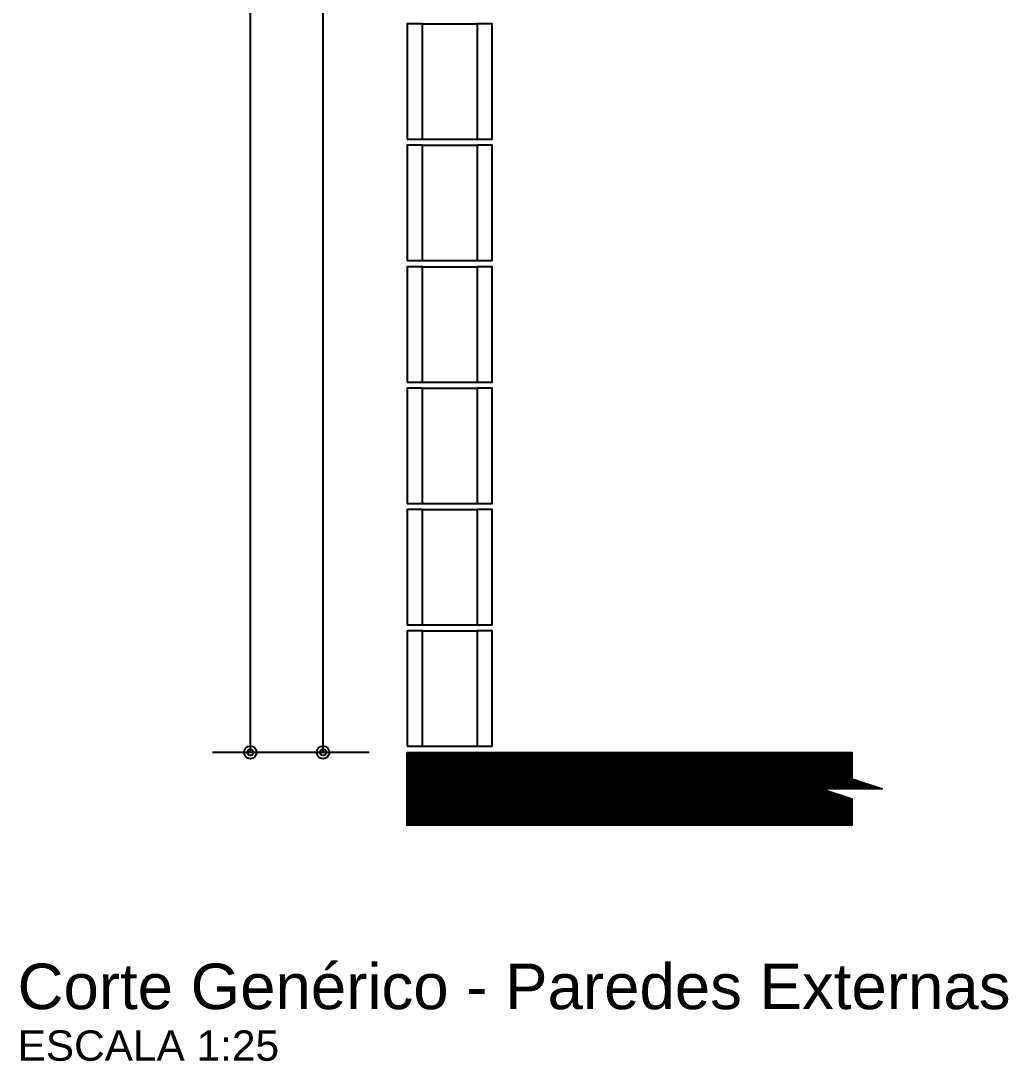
# Model space of a CAD drawing. Extents: x 0 to 119, y 0 to 84.
# Drawn here: x 17.96 to 24.47, y 18.77 to 25.62 of the extents above; entities that cross this region are included whole.
import ezdxf

# ---------------------------------------------------------------- set-up
doc = ezdxf.new("R2010")
doc.units = 0
doc.header["$MEASUREMENT"] = 0
for name, color, linetype in [('10', 252, 'CONTINUOUS'), ('24', 7, 'CONTINUOUS'), ('29', 9, 'CONTINUOUS'), ('32', 250, 'CONTINUOUS'), ('6', 178, 'CONTINUOUS')]:
    doc.layers.add(name, color=color, linetype=linetype)
doc.styles.add('TQS_ARIAL', font='arial.ttf')

msp = doc.modelspace()

# ---------------------------------------------------------------- linework, layer by layer
at = {"layer": '10', "color": 252, "linetype": 'Continuous'}
for p, q in [((20.604838, 25.600229), (20.964838, 25.600229)), ((20.604838, 24.840229), (20.964838, 24.840229)), ((20.604838, 24.800229), (20.964838, 24.800229)), ((20.604838, 24.040229), (20.964838, 24.040229)), ((20.604838, 24.000229), (20.964838, 24.000229)), ((20.604838, 23.240229), (20.964838, 23.240229)), ((20.604838, 23.200229), (20.964838, 23.200229)), ((20.604838, 23.200229), (20.964838, 23.200229)), ((20.604838, 22.440229), (20.964838, 22.440229)), ((20.604838, 22.400229), (20.964838, 22.400229)), ((20.604838, 21.640229), (20.964838, 21.640229)), ((20.604838, 21.600229), (20.964838, 21.600229)), ((20.604838, 20.840229), (20.964838, 20.840229))]:
    msp.add_line(p, q, dxfattribs=at)
for points in [[(20.504838, 24.840229), (20.604838, 24.840229), (20.604838, 25.600229), (20.504838, 25.600229), (20.504838, 24.840229)], [(20.964838, 24.840229), (21.064838, 24.840229), (21.064838, 25.600229), (20.964838, 25.600229), (20.964838, 24.840229)], [(20.504838, 24.040229), (20.604838, 24.040229), (20.604838, 24.800229), (20.504838, 24.800229), (20.504838, 24.040229)], [(20.964838, 24.040229), (21.064838, 24.040229), (21.064838, 24.800229), (20.964838, 24.800229), (20.964838, 24.040229)], [(20.504838, 23.240229), (20.604838, 23.240229), (20.604838, 24.000229), (20.504838, 24.000229), (20.504838, 23.240229)], [(20.964838, 23.240229), (21.064838, 23.240229), (21.064838, 24.000229), (20.964838, 24.000229), (20.964838, 23.240229)], [(20.504838, 22.440229), (20.604838, 22.440229), (20.604838, 23.200229), (20.504838, 23.200229), (20.504838, 22.440229)], [(20.964838, 22.440229), (21.064838, 22.440229), (21.064838, 23.200229), (20.964838, 23.200229), (20.964838, 22.440229)], [(20.504838, 21.640229), (20.604838, 21.640229), (20.604838, 22.400229), (20.504838, 22.400229), (20.504838, 21.640229)], [(20.964838, 21.640229), (21.064838, 21.640229), (21.064838, 22.400229), (20.964838, 22.400229), (20.964838, 21.640229)], [(20.504838, 20.840229), (20.604838, 20.840229), (20.604838, 21.600229), (20.504838, 21.600229), (20.504838, 20.840229)], [(20.964838, 20.840229), (21.064838, 20.840229), (21.064838, 21.600229), (20.964838, 21.600229), (20.964838, 20.840229)]]:
    msp.add_lwpolyline(points, dxfattribs=at)
at = {"layer": '29', "color": 9, "linetype": 'Continuous'}
for p, q in [((20.504838, 20.320229), (20.984077, 20.800229)), ((20.504838, 20.335132), (20.969935, 20.800229)), ((20.504838, 20.349274), (20.955792, 20.800229)), ((20.504838, 20.363417), (20.94165, 20.800229)), ((20.504838, 20.377559), (20.927508, 20.800229)), ((20.504838, 20.391701), (20.913366, 20.800229)), ((20.504838, 20.405843), (20.899224, 20.800229)), ((20.504838, 20.419985), (20.885082, 20.800229)), ((20.504838, 20.434127), (20.87094, 20.800229)), ((20.504838, 20.448269), (20.856797, 20.800229)), ((20.504838, 20.462412), (20.842655, 20.800229)), ((20.504838, 20.476554), (20.828513, 20.800229)), ((20.504838, 20.490696), (20.814371, 20.800229)), ((20.504838, 20.504838), (20.800229, 20.800229)), ((20.504838, 20.51898), (20.786087, 20.800229)), ((20.504838, 20.533122), (20.771945, 20.800229)), ((20.504838, 20.547264), (20.757803, 20.800229)), ((20.504838, 20.561406), (20.74366, 20.800229)), ((20.504838, 20.575549), (20.729518, 20.800229)), ((20.504838, 20.589691), (20.715376, 20.800229)), ((20.504838, 20.603833), (20.701234, 20.800229)), ((20.504838, 20.617975), (20.687092, 20.800229)), ((20.504838, 20.632117), (20.67295, 20.800229)), ((20.504838, 20.646259), (20.658808, 20.800229)), ((20.504838, 20.660401), (20.644665, 20.800229)), ((20.504838, 20.674544), (20.630523, 20.800229)), ((20.504838, 20.688686), (20.616381, 20.800229)), ((20.504838, 20.702828), (20.602239, 20.800229)), ((20.504838, 20.71697), (20.588097, 20.800229)), ((20.504838, 20.731112), (20.573955, 20.800229)), ((20.504838, 20.745254), (20.559813, 20.800229)), ((20.504838, 20.759396), (20.545671, 20.800229)), ((20.504838, 20.773539), (20.531528, 20.800229)), ((20.504838, 20.787681), (20.517386, 20.800229)), ((20.504838, 20.790198), (20.974807, 20.320229)), ((20.504838, 20.776056), (20.960665, 20.320229)), ((20.508949, 20.800229), (20.988949, 20.320229)), ((20.518219, 20.320229), (20.998219, 20.800229)), ((20.523091, 20.800229), (21.003091, 20.320229)), ((20.532361, 20.320229), (21.012361, 20.800229)), ((20.537233, 20.800229), (21.017233, 20.320229)), ((20.546503, 20.320229), (21.026503, 20.800229)), ((20.551376, 20.800229), (21.031376, 20.320229)), ((20.560645, 20.320229), (21.040645, 20.800229)), ((20.565518, 20.800229), (21.045518, 20.320229)), ((20.574787, 20.320229), (21.054787, 20.800229)), ((20.57966, 20.800229), (21.05966, 20.320229)), ((20.58893, 20.320229), (21.06893, 20.800229)), ((20.593802, 20.800229), (21.073802, 20.320229)), ((20.603072, 20.320229), (21.083072, 20.800229)), ((20.607944, 20.800229), (21.087944, 20.320229)), ((20.617214, 20.320229), (21.097214, 20.800229)), ((20.622086, 20.800229), (21.102086, 20.320229)), ((20.631356, 20.320229), (21.111356, 20.800229)), ((20.636228, 20.800229), (21.116228, 20.320229)), ((20.645498, 20.320229), (21.125498, 20.800229)), ((20.650371, 20.800229), (21.130371, 20.320229)), ((20.65964, 20.320229), (21.13964, 20.800229)), ((20.664513, 20.800229), (21.144513, 20.320229)), ((20.673782, 20.320229), (21.153782, 20.800229)), ((20.678655, 20.800229), (21.158655, 20.320229)), ((20.687924, 20.320229), (21.167924, 20.800229)), ((20.692797, 20.800229), (21.172797, 20.320229)), ((20.702067, 20.320229), (21.182067, 20.800229)), ((20.706939, 20.800229), (21.186939, 20.320229)), ((20.716209, 20.320229), (21.196209, 20.800229)), ((20.721081, 20.800229), (21.201081, 20.320229)), ((20.730351, 20.320229), (21.210351, 20.800229)), ((20.735223, 20.800229), (21.215223, 20.320229)), ((20.744493, 20.320229), (21.224493, 20.800229)), ((20.749366, 20.800229), (21.229366, 20.320229)), ((20.758635, 20.320229), (21.238635, 20.800229)), ((20.763508, 20.800229), (21.243508, 20.320229)), ((20.772777, 20.320229), (21.252777, 20.800229)), ((20.77765, 20.800229), (21.25765, 20.320229)), ((20.786919, 20.320229), (21.266919, 20.800229)), ((20.791792, 20.800229), (21.271792, 20.320229)), ((20.801062, 20.320229), (21.281062, 20.800229)), ((20.805934, 20.800229), (21.285934, 20.320229)), ((20.815204, 20.320229), (21.295204, 20.800229)), ((20.820076, 20.800229), (21.300076, 20.320229)), ((20.829346, 20.320229), (21.309346, 20.800229)), ((20.834218, 20.800229), (21.314218, 20.320229)), ((20.843488, 20.320229), (21.323488, 20.800229)), ((20.84836, 20.800229), (21.32836, 20.320229)), ((20.85763, 20.320229), (21.33763, 20.800229)), ((20.862503, 20.800229), (21.342503, 20.320229)), ((20.871772, 20.320229), (21.351772, 20.800229)), ((20.876645, 20.800229), (21.356645, 20.320229)), ((20.885914, 20.320229), (21.365914, 20.800229)), ((20.890787, 20.800229), (21.370787, 20.320229)), ((20.900057, 20.320229), (21.380057, 20.800229)), ((20.904929, 20.800229), (21.384929, 20.320229)), ((20.914199, 20.320229), (21.394199, 20.800229)), ((20.919071, 20.800229), (21.399071, 20.320229)), ((20.928341, 20.320229), (21.408341, 20.800229)), ((20.933213, 20.800229), (21.413213, 20.320229)), ((20.942483, 20.320229), (21.422483, 20.800229)), ((20.947355, 20.800229), (21.427355, 20.320229)), ((20.956625, 20.320229), (21.436625, 20.800229)), ((20.961498, 20.800229), (21.441498, 20.320229)), ((20.970767, 20.320229), (21.450767, 20.800229)), ((20.97564, 20.800229), (21.45564, 20.320229)), ((20.984909, 20.320229), (21.464909, 20.800229)), ((20.989782, 20.800229), (21.469782, 20.320229)), ((20.999051, 20.320229), (21.479051, 20.800229)), ((21.003924, 20.800229), (21.483924, 20.320229)), ((21.013194, 20.320229), (21.493194, 20.800229)), ((21.018066, 20.800229), (21.498066, 20.320229)), ((21.027336, 20.320229), (21.507336, 20.800229)), ((21.032208, 20.800229), (21.512208, 20.320229)), ((21.041478, 20.320229), (21.521478, 20.800229)), ((21.04635, 20.800229), (21.52635, 20.320229)), ((21.05562, 20.320229), (21.53562, 20.800229)), ((21.060492, 20.800229), (21.540492, 20.320229)), ((21.069762, 20.320229), (21.549762, 20.800229)), ((21.074635, 20.800229), (21.554635, 20.320229)), ((21.083904, 20.320229), (21.563904, 20.800229)), ((21.088777, 20.800229), (21.568777, 20.320229)), ((21.098046, 20.320229), (21.578046, 20.800229)), ((21.102919, 20.800229), (21.582919, 20.320229)), ((21.112189, 20.320229), (21.592189, 20.800229)), ((21.117061, 20.800229), (21.597061, 20.320229)), ((21.126331, 20.320229), (21.606331, 20.800229)), ((21.131203, 20.800229), (21.611203, 20.320229)), ((21.140473, 20.320229), (21.620473, 20.800229)), ((21.145345, 20.800229), (21.625345, 20.320229)), ((21.154615, 20.320229), (21.634615, 20.800229)), ((21.159487, 20.800229), (21.639487, 20.320229)), ((21.168757, 20.320229), (21.648757, 20.800229)), ((21.17363, 20.800229), (21.65363, 20.320229)), ((21.182899, 20.320229), (21.662899, 20.800229)), ((21.187772, 20.800229), (21.667772, 20.320229)), ((21.197041, 20.320229), (21.677041, 20.800229)), ((21.201914, 20.800229), (21.681914, 20.320229)), ((21.211183, 20.320229), (21.691183, 20.800229)), ((21.216056, 20.800229), (21.696056, 20.320229)), ((21.225326, 20.320229), (21.705326, 20.800229)), ((21.230198, 20.800229), (21.710198, 20.320229)), ((21.239468, 20.320229), (21.719468, 20.800229)), ((21.24434, 20.800229), (21.72434, 20.320229)), ((21.25361, 20.320229), (21.73361, 20.800229)), ((21.258482, 20.800229), (21.738482, 20.320229)), ((21.267752, 20.320229), (21.747752, 20.800229)), ((21.272625, 20.800229), (21.752625, 20.320229)), ((21.281894, 20.320229), (21.761894, 20.800229)), ((21.286767, 20.800229), (21.766767, 20.320229)), ((21.296036, 20.320229), (21.776036, 20.800229)), ((21.300909, 20.800229), (21.780909, 20.320229)), ((21.310178, 20.320229), (21.790178, 20.800229)), ((21.315051, 20.800229), (21.795051, 20.320229)), ((21.324321, 20.320229), (21.804321, 20.800229)), ((21.329193, 20.800229), (21.809193, 20.320229)), ((21.338463, 20.320229), (21.818463, 20.800229)), ((21.343335, 20.800229), (21.823335, 20.320229)), ((21.352605, 20.320229), (21.832605, 20.800229)), ((21.357477, 20.800229), (21.837477, 20.320229)), ((21.366747, 20.320229), (21.846747, 20.800229)), ((21.371619, 20.800229), (21.851619, 20.320229)), ((21.380889, 20.320229), (21.860889, 20.800229)), ((21.385762, 20.800229), (21.865762, 20.320229)), ((21.395031, 20.320229), (21.875031, 20.800229)), ((21.399904, 20.800229), (21.879904, 20.320229)), ((21.409173, 20.320229), (21.889173, 20.800229)), ((21.414046, 20.800229), (21.894046, 20.320229)), ((21.423316, 20.320229), (21.903316, 20.800229)), ((21.428188, 20.800229), (21.908188, 20.320229)), ((21.437458, 20.320229), (21.917458, 20.800229)), ((21.44233, 20.800229), (21.92233, 20.320229)), ((21.4516, 20.320229), (21.9316, 20.800229)), ((21.456472, 20.800229), (21.936472, 20.320229)), ((21.465742, 20.320229), (21.945742, 20.800229)), ((21.470614, 20.800229), (21.950614, 20.320229)), ((21.479884, 20.320229), (21.959884, 20.800229)), ((21.484757, 20.800229), (21.964757, 20.320229)), ((21.494026, 20.320229), (21.974026, 20.800229)), ((21.498899, 20.800229), (21.978899, 20.320229)), ((21.508168, 20.320229), (21.988168, 20.800229)), ((21.513041, 20.800229), (21.993041, 20.320229)), ((21.52231, 20.320229), (22.00231, 20.800229)), ((21.527183, 20.800229), (22.007183, 20.320229)), ((21.536453, 20.320229), (22.016453, 20.800229)), ((21.541325, 20.800229), (22.021325, 20.320229)), ((21.550595, 20.320229), (22.030595, 20.800229)), ((21.555467, 20.800229), (22.035467, 20.320229)), ((21.564737, 20.320229), (22.044737, 20.800229)), ((21.569609, 20.800229), (22.049609, 20.320229)), ((21.578879, 20.320229), (22.058879, 20.800229)), ((21.583752, 20.800229), (22.063752, 20.320229)), ((21.593021, 20.320229), (22.073021, 20.800229)), ((21.597894, 20.800229), (22.077894, 20.320229)), ((21.607163, 20.320229), (22.087163, 20.800229)), ((21.612036, 20.800229), (22.092036, 20.320229)), ((21.621305, 20.320229), (22.101305, 20.800229)), ((21.626178, 20.800229), (22.106178, 20.320229)), ((21.635448, 20.320229), (22.115448, 20.800229)), ((21.64032, 20.800229), (22.12032, 20.320229)), ((21.64959, 20.320229), (22.12959, 20.800229)), ((21.654462, 20.800229), (22.134462, 20.320229)), ((21.663732, 20.320229), (22.143732, 20.800229)), ((21.668604, 20.800229), (22.148604, 20.320229)), ((21.677874, 20.320229), (22.157874, 20.800229)), ((21.682746, 20.800229), (22.162746, 20.320229)), ((21.692016, 20.320229), (22.172016, 20.800229)), ((21.696889, 20.800229), (22.176889, 20.320229)), ((21.706158, 20.320229), (22.186158, 20.800229)), ((21.711031, 20.800229), (22.191031, 20.320229)), ((21.7203, 20.320229), (22.2003, 20.800229)), ((21.725173, 20.800229), (22.205173, 20.320229)), ((21.734443, 20.320229), (22.214443, 20.800229)), ((21.739315, 20.800229), (22.219315, 20.320229)), ((21.748585, 20.320229), (22.228585, 20.800229)), ((21.753457, 20.800229), (22.233457, 20.320229)), ((21.762727, 20.320229), (22.242727, 20.800229)), ((21.767599, 20.800229), (22.247599, 20.320229)), ((21.776869, 20.320229), (22.256869, 20.800229)), ((21.781741, 20.800229), (22.261741, 20.320229)), ((21.791011, 20.320229), (22.271011, 20.800229)), ((21.795884, 20.800229), (22.275884, 20.320229)), ((21.805153, 20.320229), (22.285153, 20.800229)), ((21.810026, 20.800229), (22.290026, 20.320229)), ((21.819295, 20.320229), (22.299295, 20.800229)), ((21.824168, 20.800229), (22.304168, 20.320229)), ((21.833437, 20.320229), (22.313437, 20.800229)), ((21.83831, 20.800229), (22.31831, 20.320229)), ((21.84758, 20.320229), (22.32758, 20.800229)), ((21.852452, 20.800229), (22.332452, 20.320229)), ((21.861722, 20.320229), (22.341722, 20.800229)), ((21.866594, 20.800229), (22.346594, 20.320229)), ((21.875864, 20.320229), (22.355864, 20.800229)), ((21.880736, 20.800229), (22.360736, 20.320229)), ((21.890006, 20.320229), (22.370006, 20.800229)), ((21.894878, 20.800229), (22.374878, 20.320229)), ((21.904148, 20.320229), (22.384148, 20.800229)), ((21.909021, 20.800229), (22.389021, 20.320229)), ((21.91829, 20.320229), (22.39829, 20.800229)), ((21.923163, 20.800229), (22.403163, 20.320229)), ((21.932432, 20.320229), (22.412432, 20.800229)), ((21.937305, 20.800229), (22.417305, 20.320229)), ((21.946575, 20.320229), (22.426575, 20.800229)), ((21.951447, 20.800229), (22.431447, 20.320229)), ((21.960717, 20.320229), (22.440717, 20.800229)), ((21.965589, 20.800229), (22.445589, 20.320229)), ((21.974859, 20.320229), (22.454859, 20.800229)), ((21.979731, 20.800229), (22.459731, 20.320229)), ((21.989001, 20.320229), (22.469001, 20.800229)), ((21.993873, 20.800229), (22.473873, 20.320229)), ((22.003143, 20.320229), (22.483143, 20.800229)), ((22.008016, 20.800229), (22.488016, 20.320229)), ((22.017285, 20.320229), (22.497285, 20.800229)), ((22.022158, 20.800229), (22.502158, 20.320229)), ((22.031427, 20.320229), (22.511427, 20.800229)), ((22.0363, 20.800229), (22.5163, 20.320229)), ((22.045569, 20.320229), (22.525569, 20.800229)), ((22.050442, 20.800229), (22.530442, 20.320229)), ((22.059712, 20.320229), (22.539712, 20.800229)), ((22.064584, 20.800229), (22.544584, 20.320229)), ((22.073854, 20.320229), (22.553854, 20.800229)), ((22.078726, 20.800229), (22.558726, 20.320229)), ((22.087996, 20.320229), (22.567996, 20.800229)), ((22.092868, 20.800229), (22.572868, 20.320229)), ((22.102138, 20.320229), (22.582138, 20.800229)), ((22.107011, 20.800229), (22.587011, 20.320229)), ((22.11628, 20.320229), (22.59628, 20.800229)), ((22.121153, 20.800229), (22.601153, 20.320229)), ((22.130422, 20.320229), (22.610422, 20.800229)), ((22.135295, 20.800229), (22.615295, 20.320229)), ((22.144564, 20.320229), (22.624564, 20.800229)), ((22.149437, 20.800229), (22.629437, 20.320229)), ((22.158707, 20.320229), (22.638707, 20.800229)), ((22.163579, 20.800229), (22.643579, 20.320229)), ((22.172849, 20.320229), (22.652849, 20.800229)), ((22.177721, 20.800229), (22.657721, 20.320229)), ((22.186991, 20.320229), (22.666991, 20.800229)), ((22.191863, 20.800229), (22.671863, 20.320229)), ((22.201133, 20.320229), (22.681133, 20.800229)), ((22.206005, 20.800229), (22.686005, 20.320229)), ((22.215275, 20.320229), (22.695275, 20.800229)), ((22.220148, 20.800229), (22.700148, 20.320229)), ((22.229417, 20.320229), (22.709417, 20.800229)), ((22.23429, 20.800229), (22.71429, 20.320229)), ((22.243559, 20.320229), (22.723559, 20.800229)), ((22.248432, 20.800229), (22.728432, 20.320229)), ((22.257702, 20.320229), (22.737702, 20.800229)), ((22.262574, 20.800229), (22.742574, 20.320229)), ((22.271844, 20.320229), (22.751844, 20.800229)), ((22.276716, 20.800229), (22.756716, 20.320229)), ((22.285986, 20.320229), (22.765986, 20.800229)), ((22.290858, 20.800229), (22.770858, 20.320229)), ((22.300128, 20.320229), (22.780128, 20.800229)), ((22.305, 20.800229), (22.785, 20.320229)), ((22.31427, 20.320229), (22.79427, 20.800229)), ((22.319143, 20.800229), (22.799143, 20.320229)), ((22.328412, 20.320229), (22.808412, 20.800229)), ((22.333285, 20.800229), (22.813285, 20.320229)), ((22.342554, 20.320229), (22.822554, 20.800229)), ((22.347427, 20.800229), (22.827427, 20.320229)), ((22.356696, 20.320229), (22.836696, 20.800229)), ((22.361569, 20.800229), (22.841569, 20.320229)), ((22.370839, 20.320229), (22.850839, 20.800229)), ((22.375711, 20.800229), (22.855711, 20.320229)), ((22.384981, 20.320229), (22.864981, 20.800229)), ((22.389853, 20.800229), (22.869853, 20.320229)), ((22.399123, 20.320229), (22.879123, 20.800229)), ((22.403995, 20.800229), (22.883995, 20.320229)), ((22.413265, 20.320229), (22.893265, 20.800229)), ((22.418138, 20.800229), (22.898138, 20.320229)), ((22.427407, 20.320229), (22.907407, 20.800229)), ((22.43228, 20.800229), (22.91228, 20.320229)), ((22.441549, 20.320229), (22.921549, 20.800229)), ((22.446422, 20.800229), (22.926422, 20.320229)), ((22.455691, 20.320229), (22.935691, 20.800229)), ((22.460564, 20.800229), (22.940564, 20.320229)), ((22.469834, 20.320229), (22.949834, 20.800229)), ((22.474706, 20.800229), (22.954706, 20.320229)), ((22.483976, 20.320229), (22.963976, 20.800229)), ((22.488848, 20.800229), (22.968848, 20.320229)), ((22.498118, 20.320229), (22.978118, 20.800229)), ((22.50299, 20.800229), (22.98299, 20.320229)), ((22.51226, 20.320229), (22.99226, 20.800229)), ((22.517132, 20.800229), (22.997132, 20.320229)), ((22.526402, 20.320229), (23.006402, 20.800229)), ((22.531275, 20.800229), (23.011275, 20.320229)), ((22.540544, 20.320229), (23.020544, 20.800229)), ((22.545417, 20.800229), (23.025417, 20.320229)), ((22.554686, 20.320229), (23.034686, 20.800229)), ((22.559559, 20.800229), (23.039559, 20.320229)), ((22.568829, 20.320229), (23.048829, 20.800229)), ((22.573701, 20.800229), (23.053701, 20.320229)), ((22.582971, 20.320229), (23.062971, 20.800229)), ((22.587843, 20.800229), (23.067843, 20.320229)), ((22.597113, 20.320229), (23.077113, 20.800229)), ((22.601985, 20.800229), (23.081985, 20.320229)), ((22.611255, 20.320229), (23.091255, 20.800229)), ((22.616127, 20.800229), (23.096127, 20.320229)), ((22.625397, 20.320229), (23.105397, 20.800229)), ((22.63027, 20.800229), (23.11027, 20.320229)), ((22.639539, 20.320229), (23.119539, 20.800229)), ((22.644412, 20.800229), (23.124412, 20.320229)), ((22.653681, 20.320229), (23.133681, 20.800229)), ((22.658554, 20.800229), (23.138554, 20.320229)), ((22.667823, 20.320229), (23.147823, 20.800229)), ((22.672696, 20.800229), (23.152696, 20.320229)), ((22.681966, 20.320229), (23.161966, 20.800229)), ((22.686838, 20.800229), (23.166838, 20.320229)), ((22.696108, 20.320229), (23.176108, 20.800229)), ((22.70098, 20.800229), (23.18098, 20.320229)), ((22.71025, 20.320229), (23.19025, 20.800229)), ((22.715122, 20.800229), (23.195122, 20.320229)), ((22.724392, 20.320229), (23.204392, 20.800229)), ((22.729264, 20.800229), (23.209264, 20.320229)), ((22.738534, 20.320229), (23.218534, 20.800229)), ((22.743407, 20.800229), (23.223407, 20.320229)), ((22.752676, 20.320229), (23.232676, 20.800229)), ((22.757549, 20.800229), (23.237549, 20.320229)), ((22.766818, 20.320229), (23.246818, 20.800229)), ((22.771691, 20.800229), (23.251691, 20.320229)), ((22.780961, 20.320229), (23.260961, 20.800229)), ((22.785833, 20.800229), (23.265833, 20.320229)), ((22.795103, 20.320229), (23.275103, 20.800229)), ((22.799975, 20.800229), (23.279975, 20.320229)), ((22.809245, 20.320229), (23.289245, 20.800229)), ((22.814117, 20.800229), (23.294117, 20.320229)), ((22.823387, 20.320229), (23.303387, 20.800229)), ((22.828259, 20.800229), (23.308259, 20.320229)), ((22.837529, 20.320229), (23.317529, 20.800229)), ((22.842402, 20.800229), (23.322402, 20.320229)), ((22.851671, 20.320229), (23.331671, 20.800229)), ((22.856544, 20.800229), (23.336544, 20.320229)), ((22.865813, 20.320229), (23.345813, 20.800229)), ((22.870686, 20.800229), (23.350686, 20.320229)), ((22.879955, 20.320229), (23.359955, 20.800229)), ((22.884828, 20.800229), (23.364828, 20.320229)), ((22.894098, 20.320229), (23.374098, 20.800229)), ((22.89897, 20.800229), (23.37897, 20.320229)), ((22.90824, 20.320229), (23.38824, 20.800229)), ((22.913112, 20.800229), (23.393112, 20.320229)), ((22.922382, 20.320229), (23.402382, 20.800229)), ((22.927254, 20.800229), (23.407254, 20.320229)), ((22.936524, 20.320229), (23.416524, 20.800229)), ((22.941397, 20.800229), (23.421397, 20.320229)), ((22.950666, 20.320229), (23.430666, 20.800229)), ((22.955539, 20.800229), (23.435173, 20.320229)), ((22.964808, 20.320229), (23.435173, 20.790594)), ((22.969681, 20.800229), (23.435173, 20.334736)), ((22.97895, 20.320229), (23.435173, 20.776452)), ((22.983823, 20.800229), (23.435173, 20.348878)), ((22.997965, 20.800229), (23.237965, 20.560229)), ((23.012107, 20.800229), (23.252107, 20.560229)), ((23.026249, 20.800229), (23.266249, 20.560229)), ((23.040391, 20.800229), (23.280391, 20.560229)), ((23.054534, 20.800229), (23.294534, 20.560229)), ((23.068676, 20.800229), (23.308676, 20.560229)), ((23.082818, 20.800229), (23.322818, 20.560229)), ((23.09696, 20.800229), (23.33696, 20.560229)), ((23.111102, 20.800229), (23.351102, 20.560229)), ((23.125244, 20.800229), (23.365244, 20.560229)), ((23.139386, 20.800229), (23.379386, 20.560229)), ((23.153529, 20.800229), (23.393529, 20.560229)), ((23.167671, 20.800229), (23.407671, 20.560229)), ((23.181813, 20.800229), (23.421813, 20.560229)), ((23.195955, 20.800229), (23.435955, 20.560229)), ((23.210097, 20.800229), (23.450097, 20.560229)), ((23.224239, 20.800229), (23.464239, 20.560229)), ((23.238381, 20.800229), (23.478381, 20.560229)), ((23.252524, 20.800229), (23.492524, 20.560229)), ((23.266666, 20.800229), (23.435173, 20.631721)), ((23.280808, 20.800229), (23.435173, 20.645863)), ((23.29495, 20.800229), (23.435173, 20.660005)), ((23.309092, 20.800229), (23.435173, 20.674148)), ((23.323234, 20.800229), (23.435173, 20.68829)), ((23.337376, 20.800229), (23.435173, 20.702432)), ((23.351518, 20.800229), (23.435173, 20.716574)), ((23.365661, 20.800229), (23.435173, 20.730716)), ((23.379803, 20.800229), (23.435173, 20.744858)), ((23.393945, 20.800229), (23.435173, 20.759)), ((23.408087, 20.800229), (23.435173, 20.773143)), ((23.422229, 20.800229), (23.435173, 20.787285)), ((20.504838, 20.761914), (20.946523, 20.320229)), ((20.504838, 20.747772), (20.932381, 20.320229)), ((20.504838, 20.73363), (20.918239, 20.320229)), ((20.504838, 20.719487), (20.904096, 20.320229)), ((20.504838, 20.705345), (20.889954, 20.320229)), ((22.993093, 20.320229), (23.435173, 20.76231)), ((23.247235, 20.560229), (23.435173, 20.748168)), ((23.261377, 20.560229), (23.435173, 20.734026)), ((23.275519, 20.560229), (23.435173, 20.719883)), ((23.289661, 20.560229), (23.435173, 20.705741)), ((20.504838, 20.691203), (20.875812, 20.320229)), ((20.504838, 20.677061), (20.86167, 20.320229)), ((20.504838, 20.662919), (20.847528, 20.320229)), ((20.504838, 20.648777), (20.833386, 20.320229)), ((20.504838, 20.634635), (20.819244, 20.320229)), ((23.303803, 20.560229), (23.435173, 20.691599)), ((23.317945, 20.560229), (23.435173, 20.677457)), ((23.332088, 20.560229), (23.435173, 20.663315)), ((23.34623, 20.560229), (23.435173, 20.649173)), ((23.360372, 20.560229), (23.435173, 20.635031)), ((20.504838, 20.620492), (20.805101, 20.320229)), ((20.504838, 20.60635), (20.790959, 20.320229)), ((20.504838, 20.592208), (20.776817, 20.320229)), ((20.504838, 20.578066), (20.762675, 20.320229)), ((20.504838, 20.563924), (20.748533, 20.320229)), ((23.374514, 20.560229), (23.439679, 20.625394)), ((23.388656, 20.560229), (23.450285, 20.621858)), ((23.402798, 20.560229), (23.460892, 20.618323)), ((23.41694, 20.560229), (23.471498, 20.614787)), ((23.431082, 20.560229), (23.482105, 20.611252)), ((23.442412, 20.624482), (23.506666, 20.560229)), ((23.445225, 20.560229), (23.492712, 20.607716)), ((23.459367, 20.560229), (23.503318, 20.604181)), ((23.463625, 20.617411), (23.520808, 20.560229)), ((23.473509, 20.560229), (23.513925, 20.600645)), ((23.484838, 20.61034), (23.53495, 20.560229)), ((23.487651, 20.560229), (23.524532, 20.597109)), ((23.501793, 20.560229), (23.535138, 20.593574)), ((23.506052, 20.603269), (23.549092, 20.560229)), ((23.515935, 20.560229), (23.545745, 20.590038)), ((23.527265, 20.596198), (23.563234, 20.560229)), ((23.530077, 20.560229), (23.556351, 20.586503)), ((23.54422, 20.560229), (23.566958, 20.582967)), ((23.548478, 20.589127), (23.577376, 20.560229)), ((23.558362, 20.560229), (23.577565, 20.579432)), ((23.569691, 20.582056), (23.591518, 20.560229)), ((23.572504, 20.560229), (23.588171, 20.575896)), ((23.586646, 20.560229), (23.598778, 20.572361)), ((23.590904, 20.574985), (23.605661, 20.560229)), ((23.600788, 20.560229), (23.609384, 20.568825)), ((23.612117, 20.567914), (23.619803, 20.560229)), ((23.61493, 20.560229), (23.619991, 20.56529)), ((20.504838, 20.549782), (20.734391, 20.320229)), ((20.504838, 20.53564), (20.720249, 20.320229)), ((20.504838, 20.521498), (20.706106, 20.320229)), ((20.504838, 20.507355), (20.691964, 20.320229)), ((23.007235, 20.320229), (23.244219, 20.557214)), ((23.021377, 20.320229), (23.254826, 20.553678)), ((23.035519, 20.320229), (23.265433, 20.550143)), ((23.049661, 20.320229), (23.276039, 20.546607)), ((23.063803, 20.320229), (23.286646, 20.543071)), ((23.077945, 20.320229), (23.297252, 20.539536)), ((23.092088, 20.320229), (23.307859, 20.536)), ((23.10623, 20.320229), (23.318466, 20.532465)), ((23.120372, 20.320229), (23.329072, 20.528929)), ((23.134514, 20.320229), (23.339679, 20.525394)), ((23.148656, 20.320229), (23.350285, 20.521858)), ((23.162798, 20.320229), (23.360892, 20.518323)), ((23.17694, 20.320229), (23.371499, 20.514787)), ((23.191082, 20.320229), (23.382105, 20.511252)), ((23.205225, 20.320229), (23.392712, 20.507716)), ((23.219367, 20.320229), (23.403318, 20.504181)), ((23.233509, 20.320229), (23.413925, 20.500645)), ((23.239361, 20.558833), (23.435173, 20.363021)), ((23.247651, 20.320229), (23.424532, 20.497109)), ((23.260574, 20.551762), (23.435173, 20.377163)), ((23.281787, 20.544691), (23.435173, 20.391305)), ((23.303001, 20.53762), (23.435173, 20.405447)), ((23.324214, 20.530549), (23.435173, 20.419589)), ((23.345427, 20.523478), (23.435173, 20.433731)), ((23.36664, 20.516407), (23.435173, 20.447873)), ((23.387853, 20.509336), (23.435173, 20.462016)), ((23.409067, 20.502264), (23.435173, 20.476158)), ((23.43028, 20.495193), (23.435173, 20.4903)), ((23.629072, 20.560229), (23.630598, 20.561754)), ((23.633331, 20.560843), (23.633945, 20.560229)), ((20.504838, 20.493562), (20.677822, 20.320229)), ((20.504838, 20.479071), (20.66368, 20.320229)), ((20.504838, 20.464929), (20.649538, 20.320229)), ((20.504838, 20.450787), (20.635396, 20.320229)), ((20.504838, 20.436645), (20.621254, 20.320229)), ((23.261793, 20.320229), (23.435173, 20.493562)), ((23.275935, 20.320229), (23.435173, 20.479467)), ((23.290077, 20.320229), (23.435173, 20.465325)), ((23.30422, 20.320229), (23.435173, 20.451183)), ((23.318362, 20.320229), (23.435173, 20.437041)), ((20.504838, 20.422503), (20.607112, 20.320229)), ((20.504838, 20.40836), (20.592969, 20.320229)), ((20.504838, 20.394218), (20.578827, 20.320229)), ((20.504838, 20.380076), (20.564685, 20.320229)), ((20.504838, 20.365934), (20.550543, 20.320229)), ((23.332504, 20.320229), (23.435173, 20.422899)), ((23.346646, 20.320229), (23.435173, 20.408756)), ((23.360788, 20.320229), (23.435173, 20.394614)), ((23.37493, 20.320229), (23.435173, 20.380472)), ((23.389072, 20.320229), (23.435173, 20.36633)), ((20.504838, 20.351792), (20.536401, 20.320229)), ((20.504838, 20.33765), (20.522259, 20.320229)), ((20.504838, 20.323508), (20.508117, 20.320229)), ((23.403215, 20.320229), (23.435173, 20.352188)), ((23.417357, 20.320229), (23.435173, 20.338046)), ((23.431499, 20.320229), (23.435173, 20.323904))]:
    msp.add_line(p, q, dxfattribs=at)
msp.add_lwpolyline([(20.504838, 20.800229), (23.435173, 20.800229), (23.435173, 20.626895), (23.635173, 20.560229), (23.235173, 20.560229), (23.435173, 20.493562), (23.435173, 20.320229), (20.504838, 20.320229), (20.504838, 20.493562), (20.504838, 20.560229), (20.504838, 20.626895), (20.504838, 20.800229)], dxfattribs=at)
at = {"layer": '32', "color": 250, "linetype": 'Continuous'}
for p, q in [((19.470862, 20.800229), (19.470862, 32.480229)), ((19.950526, 20.800229), (19.950526, 32.000229)), ((20.004838, 20.800229), (19.220862, 20.800229)), ((20.254838, 20.800229), (19.700526, 20.800229)), ((20.254838, 20.800229), (20.254838, 20.800229)), ((20.504838, 20.800229), (20.504838, 20.800229)), ((20.504838, 20.800229), (20.504838, 20.800229)), ((20.504838, 20.800229), (20.504838, 20.800229)), ((20.504838, 20.800229), (20.504838, 20.800229)), ((20.504838, 20.320229), (20.504838, 20.320229))]:
    msp.add_line(p, q, dxfattribs=at)
for centre, radius in [((19.470862, 20.800229), 0.041625), ((19.950526, 20.800229), 0.041625), ((19.470862, 20.800229), 0.02075), ((19.950526, 20.800229), 0.02075)]:
    msp.add_circle(centre, radius, dxfattribs=at)
at = {"layer": '6', "color": 178, "linetype": 'Continuous'}
msp.add_lwpolyline([(20.504838, 20.800229), (23.435173, 20.800229), (23.435173, 20.626895), (23.635173, 20.560229), (23.235173, 20.560229), (23.435173, 20.493562), (23.435173, 20.320229), (20.504838, 20.320229), (20.504838, 20.493562), (20.504838, 20.560229), (20.504838, 20.626895), (20.504838, 20.800229)], dxfattribs=at)

# ---------------------------------------------------------------- texts
at = {"layer": '24', "color": 7, "linetype": 'Continuous', "style": 'TQS_ARIAL'}
for s, height, p in [('Corte Genérico - Paredes Externas', 0.3, (17.936539, 19.10857)), ('ESCALA 1:25', 0.2, (17.936539, 18.76857))]:
    msp.add_text(s, height=height, dxfattribs=at).set_placement(p)

doc.saveas('drawing.dxf')
